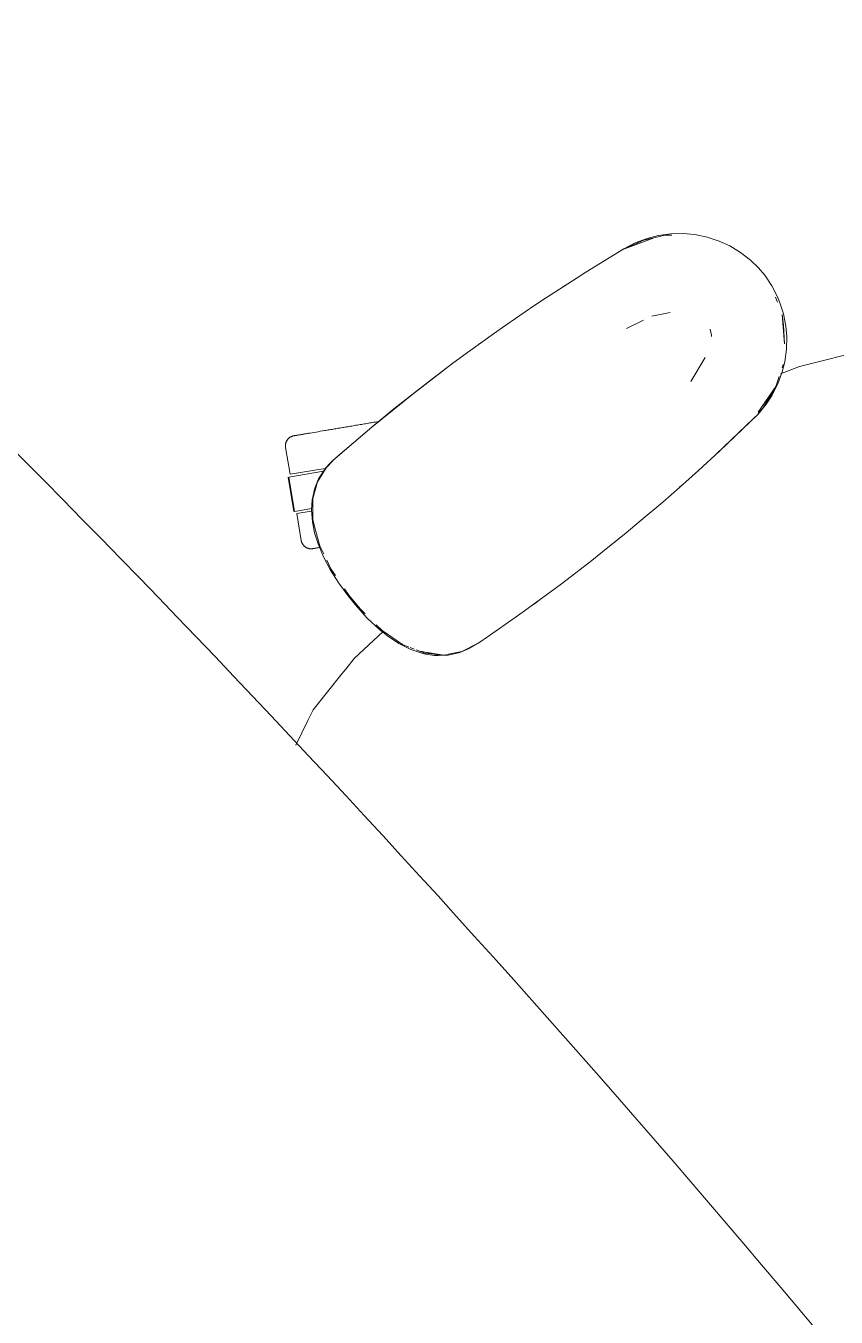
# Model space of a CAD drawing. Header units: millimetres. Extents: x 155927 to 326028, y -36033 to 97293.
# Drawn here: x 185669 to 185995, y 25342 to 25861 of the extents above; entities that cross this region are included whole.
import ezdxf

# ---------------------------------------------------------------- set-up
doc = ezdxf.new("R2010")
doc.units = ezdxf.units.MM
doc.header["$MEASUREMENT"] = 0
doc.layers.add('G-IMPT', color=8, linetype='CONTINUOUS', lineweight=9)
doc.layers.add('I-FURN', color=8, linetype='CONTINUOUS', lineweight=9)

msp = doc.modelspace()

# ---------------------------------------------------------------- linework, layer by layer
at = {"layer": 'G-IMPT'}
for p, q in [((185909.03, 25771.5), (185921.24, 25776.06)), ((185909.43, 25771.82), (185913.98, 25774.18)), ((185917.38, 25775.35), (185909.55, 25771.74)), ((185921.24, 25776.06), (185912.21, 25772.8)), ((185918.73, 25775.98), (185913.98, 25774.18)), ((185917.38, 25775.35), (185926.05, 25777.3)), ((185923.19, 25777.13), (185918.73, 25775.98)), ((185923.19, 25777.13), (185928.24, 25777.85)), ((185928.66, 25777.32), (185926.05, 25777.3)), ((185933.31, 25777.96), (185928.24, 25777.85)), ((185933.31, 25777.96), (185937.96, 25777.55)), ((185942.93, 25776.53), (185937.96, 25777.55)), ((185947.72, 25774.95), (185942.93, 25776.53)), ((185947.72, 25774.95), (185951.99, 25772.99)), ((185894.06, 25762.4), (185909.43, 25771.82)), ((185909.03, 25771.5), (185912.21, 25772.8)), ((185951.99, 25772.99), (185956.31, 25770.37)), ((185960.28, 25767.28), (185956.31, 25770.37)), ((185960.28, 25767.28), (185963.55, 25764.1)), ((185966.03, 25761.15), (185963.55, 25764.1)), ((185877.88, 25751.97), (185890.58, 25760.16)), ((185890.58, 25760.16), (185894.06, 25762.4)), ((185966.03, 25761.15), (185968.87, 25756.98)), ((185884.76, 25756.44), (185886.2, 25757.33)), ((185968.87, 25756.98), (185971.19, 25752.52)), ((185873.65, 25749.12), (185861.95, 25741.15)), ((185877.88, 25751.97), (185873.65, 25749.12)), ((185971.14, 25750.35), (185970.39, 25752.33)), ((185971.19, 25752.52), (185972.03, 25750.49)), ((185973.59, 25745.66), (185972.03, 25750.49)), ((185910.43, 25739.82), (185917.28, 25743.11)), ((185927.98, 25746.25), (185920.61, 25744.7)), ((185973.02, 25745.34), (185973.55, 25741.11)), ((185973.02, 25745.34), (185974.07, 25733.6)), ((185973.59, 25745.66), (185974.56, 25740.72)), ((185857.02, 25737.67), (185847.46, 25730.81)), ((185857.02, 25737.67), (185861.95, 25741.15)), ((185944.09, 25739.46), (185944.64, 25737.08)), ((185973.55, 25741.11), (185974.07, 25733.6)), ((185974.56, 25740.72), (185974.93, 25736.53)), ((185851.46, 25733.72), (185850.26, 25732.81)), ((185853.06, 25734.81), (185851.46, 25733.72)), ((185944.64, 25737.08), (185944.68, 25736.54)), ((185974.82, 25731.43), (185974.93, 25736.53)), ((185840.68, 25725.82), (185847.46, 25730.81)), ((185936.31, 25718.47), (185942.05, 25728.11)), ((185974.82, 25731.43), (185974.13, 25726.42)), ((185980.01, 25724.55), (185991.79, 25727.49)), ((185991.79, 25727.49), (186000.09, 25729.55)), ((185840.68, 25725.82), (185816.96, 25707.42)), ((185840.68, 25725.82), (185824.66, 25713.55)), ((185840.68, 25725.82), (185832.07, 25719.3)), ((185971.34, 25717.52), (185973.1, 25722.32)), ((185980.01, 25724.55), (185972.44, 25721.57)), ((185973.03, 25723.95), (185973.47, 25725.26)), ((185974.13, 25726.42), (185973.1, 25722.32)), ((185816.96, 25707.42), (185832.07, 25719.3)), ((185971.34, 25717.52), (185969.04, 25713)), ((185970.53, 25716.4), (185971.89, 25720.51)), ((185824.66, 25713.55), (185808, 25700.1)), ((185824.66, 25713.55), (185808.94, 25700.87)), ((185824.66, 25713.55), (185816.96, 25707.42)), ((185823.05, 25712.29), (185821.58, 25711.07)), ((185824.66, 25713.5), (185823.05, 25712.29)), ((185970.53, 25716.4), (185963.46, 25706.15)), ((185968.93, 25714.04), (185963.46, 25706.15)), ((185965.42, 25707.93), (185969.95, 25715.45)), ((185969.04, 25713), (185966.65, 25709.33)), ((185970.53, 25716.4), (185968.93, 25714.04)), ((185816.96, 25707.42), (185808, 25700.1)), ((185963.35, 25705.6), (185965.42, 25707.93)), ((185963.42, 25705.39), (185966.65, 25709.33)), ((185963.42, 25705.39), (185946.72, 25689.45)), ((185946.72, 25689.45), (185961.39, 25703.41)), ((185963.42, 25705.39), (185947.86, 25690.46)), ((185963.42, 25705.39), (185961.39, 25703.41)), ((185808.94, 25700.87), (185792.33, 25686.73)), ((185808, 25700.1), (185792.33, 25686.73)), ((185808.94, 25700.87), (185793.53, 25687.8)), ((185808, 25700.1), (185808.94, 25700.87)), ((185789.7, 25683.81), (185792.4, 25686.62)), ((185792.33, 25686.73), (185791.18, 25685.53)), ((185792.33, 25686.73), (185793.53, 25687.8)), ((185947.86, 25690.46), (185939.43, 25682.73)), ((185789.7, 25683.81), (185786.26, 25678.12)), ((185786.67, 25679.28), (185788.71, 25682.6)), ((185789.55, 25683.72), (185788.71, 25682.6)), ((185789.55, 25683.72), (185791.18, 25685.53)), ((185931.72, 25675.88), (185939.43, 25682.73)), ((185785.14, 25675.63), (185784.05, 25670.91)), ((185786.26, 25678.12), (185784.34, 25671.39)), ((185786.67, 25679.28), (185785.14, 25675.63)), ((185931.72, 25675.88), (185925.03, 25670.03)), ((185933.25, 25677.23), (185931.8, 25676)), ((185783.79, 25666.88), (185784.05, 25670.91)), ((185784.34, 25671.39), (185784.35, 25662.83)), ((185784.15, 25662.05), (185783.79, 25666.88)), ((185916.39, 25662.71), (185925.03, 25670.03)), ((185784.15, 25662.05), (185785.06, 25657.61)), ((185784.35, 25662.83), (185785.57, 25658.22)), ((185916.39, 25662.71), (185910.33, 25657.67)), ((185786.45, 25653.21), (185785.06, 25657.61)), ((185787.15, 25652.35), (185785.57, 25658.22)), ((185900.75, 25649.94), (185910.33, 25657.67)), ((185907.31, 25655.25), (185906.04, 25654.17)), ((185786.45, 25653.21), (185788.66, 25648)), ((185787.15, 25652.35), (185788.7, 25649.17)), ((185900.75, 25649.94), (185896.46, 25646.54)), ((185906.04, 25654.17), (185904.39, 25652.91)), ((185791.48, 25642.69), (185788.66, 25648)), ((185789.93, 25646.65), (185791.6, 25643.2)), ((185884.8, 25637.57), (185896.46, 25646.54)), ((185791.48, 25642.69), (185794.78, 25637.46)), ((185791.6, 25643.2), (185793.4, 25640.55)), ((185798.5, 25632.33), (185794.78, 25637.46)), ((185797.06, 25635.14), (185798.8, 25632.56)), ((185881.19, 25634.86), (185868.54, 25625.61)), ((185881.19, 25634.86), (185884.8, 25637.57)), ((185801.32, 25628.81), (185798.5, 25632.33)), ((185803.35, 25627.02), (185798.8, 25632.56)), ((185801.32, 25628.81), (185806.24, 25623.36)), ((185871.8, 25628), (185873.99, 25629.55)), ((185875.7, 25630.86), (185873.99, 25629.55)), ((185803.35, 25627.02), (185805.36, 25625.05)), ((185855.32, 25616.38), (185865.65, 25623.54)), ((185868.54, 25625.61), (185865.65, 25623.54)), ((185811.24, 25618.68), (185806.24, 25623.36)), ((185809.82, 25620.68), (185812.19, 25618.35)), ((185814.41, 25616.17), (185811.24, 25618.68)), ((185812.19, 25618.35), (185820.32, 25612.75)), ((185812.65, 25617.91), (185800.97, 25607.12)), ((185814.41, 25616.17), (185818.89, 25613.19)), ((185818.89, 25613.19), (185823.47, 25610.86)), ((185844.18, 25609.89), (185850.83, 25613.28)), ((185850.66, 25613.15), (185847.17, 25611.1)), ((185855.32, 25616.38), (185850.66, 25613.15)), ((185820.32, 25612.75), (185822.98, 25611.7)), ((185823.47, 25610.86), (185824.94, 25610.27)), ((185823.48, 25611.5), (185825.04, 25610.89)), ((185828.99, 25609.02), (185824.94, 25610.27)), ((185825.9, 25610.55), (185829.31, 25609.2)), ((185827.09, 25610.13), (185837.07, 25608.47)), ((185827.09, 25610.13), (185828.36, 25609.87)), ((185828.79, 25609.78), (185833.8, 25608.77)), ((185833.12, 25608.35), (185828.99, 25609.02)), ((185829.31, 25609.2), (185837.07, 25608.47)), ((185833.12, 25608.35), (185834.86, 25608.26)), ((185837.07, 25608.47), (185833.8, 25608.77)), ((185838.75, 25608.47), (185834.86, 25608.26)), ((185839.52, 25608.96), (185837.07, 25608.47)), ((185838.75, 25608.47), (185843.39, 25609.53)), ((185839.52, 25608.96), (185844.18, 25609.89)), ((185847.17, 25611.1), (185843.39, 25609.53)), ((185796.04, 25600.96), (185797.57, 25602.87)), ((185800.97, 25607.12), (185797.57, 25602.87)), ((185784.5, 25586.53), (185796.04, 25600.96)), ((185782.35, 25582.17), (185777.46, 25572.23)), ((185782.35, 25582.17), (185784.5, 25586.53))]:
    msp.add_line(p, q, dxfattribs=at)
at = {"layer": 'I-FURN'}
for p, q in [((185803.31, 25701.13), (185804.43, 25701.32)), ((185805.04, 25701.42), (185803.91, 25701.23)), ((185804.43, 25701.32), (185805.55, 25701.51)), ((185806.16, 25701.61), (185805.04, 25701.42)), ((185805.55, 25701.51), (185806.68, 25701.7)), ((185807.28, 25701.8), (185806.16, 25701.61)), ((185806.68, 25701.7), (185807.79, 25701.89)), ((185808.4, 25701.99), (185807.28, 25701.8)), ((185807.79, 25701.89), (185808.91, 25702.07)), ((185809.51, 25702.18), (185808.4, 25701.99)), ((185808.91, 25702.07), (185810.01, 25702.26)), ((185810.61, 25702.36), (185809.51, 25702.18)), ((185810.01, 25702.26), (185811.11, 25702.45)), ((185775.13, 25696.05), (185775.27, 25696.13)), ((185775.27, 25696.13), (185775.41, 25696.21)), ((185775.41, 25696.21), (185775.55, 25696.28)), ((185775.55, 25696.28), (185775.69, 25696.35)), ((185775.69, 25696.35), (185775.84, 25696.42)), ((185775.84, 25696.42), (185775.99, 25696.47)), ((185775.99, 25696.47), (185776.15, 25696.52)), ((185776.15, 25696.52), (185776.3, 25696.57)), ((185776.3, 25696.57), (185776.46, 25696.6)), ((185776.46, 25696.6), (185776.62, 25696.64)), ((185776.62, 25696.64), (185776.66, 25696.64)), ((185776.66, 25696.64), (185776.68, 25696.65)), ((185776.67, 25696.64), (185776.66, 25696.64)), ((185776.71, 25696.65), (185776.67, 25696.64)), ((185776.68, 25696.65), (185776.75, 25696.66)), ((185776.8, 25696.67), (185776.71, 25696.65)), ((185776.75, 25696.66), (185776.86, 25696.68)), ((185776.94, 25696.69), (185776.8, 25696.67)), ((185776.86, 25696.68), (185777.02, 25696.7)), ((185777.12, 25696.72), (185776.94, 25696.69)), ((185777.02, 25696.7), (185777.22, 25696.74)), ((185777.35, 25696.76), (185777.12, 25696.72)), ((185777.22, 25696.74), (185777.46, 25696.78)), ((185777.61, 25696.8), (185777.35, 25696.76)), ((185777.46, 25696.78), (185777.75, 25696.83)), ((185777.93, 25696.86), (185777.61, 25696.8)), ((185777.75, 25696.83), (185778.08, 25696.88)), ((185778.28, 25696.92), (185777.93, 25696.86)), ((185778.08, 25696.88), (185778.46, 25696.95)), ((185778.68, 25696.98), (185778.28, 25696.92)), ((185778.46, 25696.95), (185778.88, 25697.02)), ((185779.12, 25697.06), (185778.68, 25696.98)), ((185778.88, 25697.02), (185779.33, 25697.09)), ((185779.6, 25697.14), (185779.12, 25697.06)), ((185779.33, 25697.09), (185779.83, 25697.18)), ((185780.12, 25697.23), (185779.6, 25697.14)), ((185779.83, 25697.18), (185780.37, 25697.27)), ((185780.68, 25697.32), (185780.12, 25697.23)), ((185780.37, 25697.27), (185780.95, 25697.37)), ((185781.28, 25697.42), (185780.68, 25697.32)), ((185780.95, 25697.37), (185781.56, 25697.47)), ((185781.91, 25697.53), (185781.28, 25697.42)), ((185781.56, 25697.47), (185782.22, 25697.58)), ((185782.58, 25697.64), (185781.91, 25697.53)), ((185783.29, 25697.76), (185782.58, 25697.64)), ((185784.03, 25697.89), (185783.29, 25697.76)), ((185784.81, 25698.02), (185784.03, 25697.89)), ((185785.61, 25698.15), (185784.81, 25698.02)), ((185786.45, 25698.29), (185785.61, 25698.15)), ((185787.32, 25698.44), (185786.45, 25698.29)), ((185788.21, 25698.59), (185787.32, 25698.44)), ((185789.13, 25698.74), (185788.21, 25698.59)), ((185788.63, 25698.66), (185789.57, 25698.82)), ((185790.08, 25698.9), (185789.13, 25698.74)), ((185789.57, 25698.82), (185790.52, 25698.98)), ((185791.05, 25699.07), (185790.08, 25698.9)), ((185790.52, 25698.98), (185791.5, 25699.14)), ((185792.04, 25699.23), (185791.05, 25699.07)), ((185791.5, 25699.14), (185792.5, 25699.31)), ((185793.05, 25699.4), (185792.04, 25699.23)), ((185792.5, 25699.31), (185793.52, 25699.48)), ((185794.08, 25699.58), (185793.05, 25699.4)), ((185793.52, 25699.48), (185794.56, 25699.66)), ((185795.13, 25699.75), (185794.08, 25699.58)), ((185794.56, 25699.66), (185795.62, 25699.84)), ((185796.19, 25699.93), (185795.13, 25699.75)), ((185795.62, 25699.84), (185796.68, 25700.02)), ((185797.27, 25700.11), (185796.19, 25699.93)), ((185796.68, 25700.02), (185797.77, 25700.2)), ((185798.36, 25700.3), (185797.27, 25700.11)), ((185797.77, 25700.2), (185798.86, 25700.38)), ((185799.45, 25700.48), (185798.36, 25700.3)), ((185798.86, 25700.38), (185799.96, 25700.57)), ((185800.56, 25700.67), (185799.45, 25700.48)), ((185799.96, 25700.57), (185801.07, 25700.76)), ((185801.67, 25700.86), (185800.56, 25700.67)), ((185801.07, 25700.76), (185802.19, 25700.94)), ((185802.79, 25701.04), (185801.67, 25700.86)), ((185802.19, 25700.94), (185803.31, 25701.13)), ((185803.91, 25701.23), (185802.79, 25701.04)), ((185773.3, 25692.8), (185773.31, 25692.96)), ((185773.3, 25692.64), (185773.3, 25692.8)), ((185773.3, 25692.48), (185773.3, 25692.64)), ((185773.31, 25692.32), (185773.3, 25692.48)), ((185773.31, 25692.96), (185773.32, 25693.12)), ((185773.33, 25692.16), (185773.31, 25692.32)), ((185773.32, 25693.12), (185773.35, 25693.28)), ((185773.35, 25692), (185773.33, 25692.16)), ((185773.35, 25693.28), (185773.37, 25693.44)), ((185773.35, 25692), (185775.18, 25681.18)), ((185773.37, 25693.44), (185773.41, 25693.6)), ((185773.41, 25693.6), (185773.45, 25693.76)), ((185773.45, 25693.76), (185773.49, 25693.91)), ((185773.49, 25693.91), (185773.55, 25694.06)), ((185773.55, 25694.06), (185773.61, 25694.21)), ((185773.61, 25694.21), (185773.67, 25694.36)), ((185773.67, 25694.36), (185773.74, 25694.51)), ((185773.74, 25694.51), (185773.82, 25694.65)), ((185773.82, 25694.65), (185773.9, 25694.79)), ((185773.9, 25694.79), (185773.99, 25694.92)), ((185773.99, 25694.92), (185774.08, 25695.05)), ((185774.08, 25695.05), (185774.18, 25695.18)), ((185774.18, 25695.18), (185774.28, 25695.31)), ((185774.28, 25695.31), (185774.39, 25695.43)), ((185774.39, 25695.43), (185774.5, 25695.54)), ((185774.5, 25695.54), (185774.62, 25695.65)), ((185774.62, 25695.65), (185774.74, 25695.76)), ((185774.74, 25695.76), (185774.87, 25695.86)), ((185774.87, 25695.86), (185774.99, 25695.96)), ((185774.99, 25695.96), (185775.13, 25696.05)), ((185774.61, 25680.07), (185788.58, 25682.43)), ((185789.32, 25683.56), (185775.18, 25681.18)), ((185774.42, 25680.04), (185776.75, 25666.24)), ((185776.94, 25666.27), (185774.61, 25680.07)), ((185783.99, 25667.46), (185776.94, 25666.27)), ((185783.63, 25666.38), (185777.83, 25665.4)), ((185777.83, 25665.4), (185779.66, 25654.59)), ((185779.66, 25654.54), (185779.66, 25654.59)), ((185779.69, 25654.39), (185779.66, 25654.54)), ((185779.73, 25654.23), (185779.69, 25654.39)), ((185779.78, 25654.07), (185779.73, 25654.23)), ((185779.83, 25653.92), (185779.78, 25654.07)), ((185779.88, 25653.77), (185779.83, 25653.92)), ((185779.95, 25653.62), (185779.88, 25653.77)), ((185780.01, 25653.48), (185779.95, 25653.62)), ((185780.09, 25653.33), (185780.01, 25653.48)), ((185780.17, 25653.19), (185780.09, 25653.33)), ((185780.25, 25653.06), (185780.17, 25653.19)), ((185780.34, 25652.92), (185780.25, 25653.06)), ((185780.44, 25652.79), (185780.34, 25652.92)), ((185780.54, 25652.67), (185780.44, 25652.79)), ((185780.65, 25652.55), (185780.54, 25652.67)), ((185780.76, 25652.43), (185780.65, 25652.55)), ((185780.87, 25652.32), (185780.76, 25652.43)), ((185780.99, 25652.21), (185780.87, 25652.32)), ((185781.12, 25652.11), (185780.99, 25652.21)), ((185781.24, 25652.01), (185781.12, 25652.11)), ((185781.38, 25651.91), (185781.24, 25652.01)), ((185781.51, 25651.83), (185781.38, 25651.91)), ((185781.65, 25651.75), (185781.51, 25651.83)), ((185781.79, 25651.67), (185781.65, 25651.75)), ((185781.94, 25651.6), (185781.79, 25651.67)), ((185782.09, 25651.53), (185781.94, 25651.6)), ((185782.24, 25651.48), (185782.09, 25651.53)), ((185782.39, 25651.42), (185782.24, 25651.48)), ((185782.54, 25651.38), (185782.39, 25651.42)), ((185782.7, 25651.34), (185782.54, 25651.38)), ((185782.86, 25651.3), (185782.7, 25651.34)), ((185783.01, 25651.27), (185782.86, 25651.3)), ((185783.17, 25651.25), (185783.01, 25651.27)), ((185783.33, 25651.24), (185783.17, 25651.25)), ((185783.5, 25651.23), (185783.33, 25651.24)), ((185783.66, 25651.23), (185783.5, 25651.23)), ((185783.82, 25651.23), (185783.66, 25651.23)), ((185783.98, 25651.24), (185783.82, 25651.23)), ((185784.14, 25651.26), (185783.98, 25651.24)), ((185784.3, 25651.28), (185784.14, 25651.26)), ((185784.3, 25651.28), (185784.32, 25651.29)), ((185784.31, 25651.28), (185784.3, 25651.28)), ((185784.35, 25651.29), (185784.31, 25651.28)), ((185784.32, 25651.29), (185784.39, 25651.3)), ((185784.44, 25651.31), (185784.35, 25651.29)), ((185784.39, 25651.3), (185784.5, 25651.32)), ((185784.58, 25651.33), (185784.44, 25651.31)), ((185784.5, 25651.32), (185784.66, 25651.34)), ((185784.76, 25651.36), (185784.58, 25651.33)), ((185784.66, 25651.34), (185784.86, 25651.38)), ((185784.99, 25651.4), (185784.76, 25651.36)), ((185784.86, 25651.38), (185785.1, 25651.42)), ((185785.25, 25651.44), (185784.99, 25651.4)), ((185785.1, 25651.42), (185785.39, 25651.47)), ((185785.57, 25651.5), (185785.25, 25651.44)), ((185785.39, 25651.47), (185785.72, 25651.52)), ((185785.92, 25651.56), (185785.57, 25651.5)), ((185785.72, 25651.52), (185786.1, 25651.59)), ((185786.32, 25651.62), (185785.92, 25651.56)), ((185786.1, 25651.59), (185786.51, 25651.66)), ((185786.76, 25651.7), (185786.32, 25651.62)), ((185786.51, 25651.66), (185786.97, 25651.73)), ((185787.24, 25651.78), (185786.76, 25651.7))]:
    msp.add_line(p, q, dxfattribs=at)
msp.add_arc((181732.02, 21778.65), 5546.8, 32.89967, 47.39726, dxfattribs=at)

doc.saveas('drawing.dxf')
